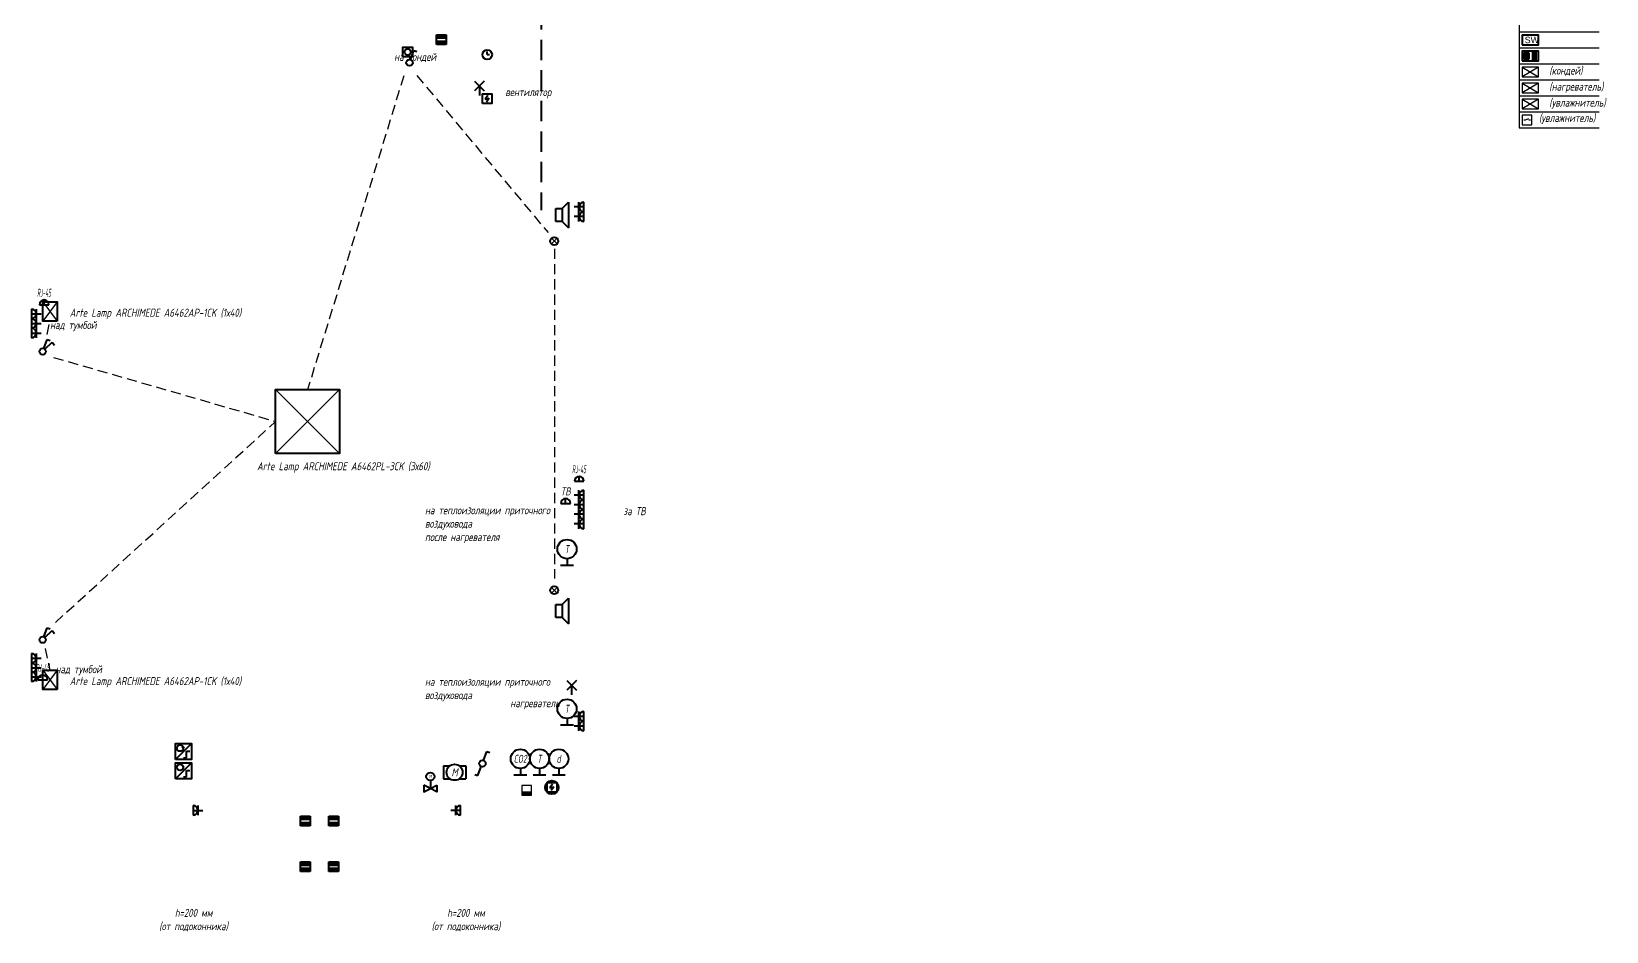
# Model space of a CAD drawing. Header units: millimetres. Extents: x 4401 to 32248, y -2196 to 17008.
# Drawn here: x 4451 to 14290, y 1969 to 7588 of the extents above; entities that cross this region are included whole.
import ezdxf
from ezdxf.enums import TextEntityAlignment as Align

# ---------------------------------------------------------------- set-up
doc = ezdxf.new("R2010")
doc.units = ezdxf.units.MM
doc.linetypes.add('DASHED', pattern=[19.05, 12.7, -6.35])
for name, color, linetype in [('02 Розетки', 7, 'Continuous'), ('03 Стационарное ЭО', 5, 'Continuous'), ('04 Освещение', 7, 'Continuous'), ('05 Слаботочка', 7, 'Continuous')]:
    doc.layers.add(name, color=color, linetype=linetype)
doc.styles.get("Standard").update_dxf_attribs({"font": 'arial.ttf'})
doc.styles.add('ГОСТ-ISOCPEUR', font='isocpeui.ttf', dxfattribs={"width": 0.8})

# ---------------------------------------------------------------- blocks, each defined once
blk = doc.blocks.new('розетка скрытая трехполюсная')
at = {"color": 0, "lineweight": -2}
for p, q in [((-1.5, 1.5), (1.5, 1.5)), ((-1.5, 0), (1.5, 0)), ((0, 0), (0, 3))]:
    blk.add_line(p, q, dxfattribs=at)
blk.add_arc((0, 0), 1.5, 0, 180, dxfattribs=at)
blk = doc.blocks.new('стац. точка')
at = {"color": 0, "lineweight": -2}
for p, q in [((-1.5, 1.5), (1.5, -1.5)), ((1.5, 1.5), (-1.5, -1.5)), ((0, 0), (0, -3))]:
    blk.add_line(p, q, dxfattribs=at)
blk = doc.blocks.new('кнопка 1')
at = {"color": 0, "lineweight": -2}
for p, q in [((0.35, 0.94), (1.39, 3.78)), ((1.39, 3.78), (2.34, 3.45))]:
    blk.add_line(p, q, dxfattribs=at)
blk.add_circle((0, 0), 1, dxfattribs=at)
blk = doc.blocks.new('кнопка 2')
at = {"color": 0, "lineweight": -2}
for p, q in [((0.35, 0.94), (1.39, 3.78)), ((0.71, 0.71), (2.93, 2.93)), ((1.39, 3.78), (2.34, 3.45)), ((2.93, 2.93), (3.66, 2))]:
    blk.add_line(p, q, dxfattribs=at)
blk.add_circle((0, 0), 1, dxfattribs=at)
blk = doc.blocks.new('электродвигатель')
at = {"color": 0, "lineweight": -2}
for p, q in [((0, 4), (0, 0)), ((0, 4), (2, 4)), ((0, 0), (2, 0)), ((5, 4), (7, 4)), ((5, 0), (7, 0)), ((7, 4), (7, 0))]:
    blk.add_line(p, q, dxfattribs=at)
blk.add_circle((3.5, 2), 2.5, dxfattribs=at)
at = {"color": 0, "lineweight": -2, "style": 'ГОСТ-ISOCPEUR', "width": 0.8}
blk.add_text('M', height=2.5, rotation=360, dxfattribs=at).set_placement((3.5, 2), align=Align.MIDDLE_CENTER)
blk = doc.blocks.new('энкодер')
at = {"color": 0, "lineweight": -2}
for p, q in [((0, 0), (5, 5)), ((2.43, 3.56), (2.2, 3.9)), ((2.43, 3.56), (2.66, 3.9)), ((2.48, 0.56), (3.48, 0.56)), ((3.48, 0.56), (3.48, 2.56)), ((3.48, 2.56), (4.48, 2.56))]:
    blk.add_line(p, q, dxfattribs=at)
blk.add_lwpolyline([(0, 0), (0, 5), (5, 5), (5, 0)], close=True, dxfattribs=at)
blk.add_circle((1.43, 3.56), 1, dxfattribs=at)
blk = doc.blocks.new('кнопка жалюзи')
at = {"color": 0, "lineweight": -2}
for p, q in [((0.35, 0.94), (1.39, 3.78)), ((1.39, 3.78), (2.34, 3.45)), ((-2.34, -3.45), (-1.39, -3.78)), ((-1.39, -3.78), (-0.35, -0.94))]:
    blk.add_line(p, q, dxfattribs=at)
blk.add_circle((0, 0), 1, dxfattribs=at)
blk = doc.blocks.new('датчик CO2')
at = {"color": 0, "lineweight": -2}
for p, q in [((-2, 0), (2, 0)), ((0, 2), (0, 0))]:
    blk.add_line(p, q, dxfattribs=at)
blk.add_circle((0, 5), 3, dxfattribs=at)
at = {"color": 0, "lineweight": -2, "style": 'ГОСТ-ISOCPEUR', "width": 0.6}
blk.add_text('CO2', height=2.5, rotation=360, dxfattribs=at).set_placement((-0.01, 5), align=Align.MIDDLE_CENTER)
blk = doc.blocks.new('датчик температуры')
at = {"color": 0, "lineweight": -2}
for p, q in [((-2, 0), (2, 0)), ((0, 2), (0, 0))]:
    blk.add_line(p, q, dxfattribs=at)
blk.add_circle((0, 5), 3, dxfattribs=at)
at = {"color": 0, "lineweight": -2, "style": 'ГОСТ-ISOCPEUR', "width": 0.6}
blk.add_text('T', height=2.5, rotation=360, dxfattribs=at).set_placement((-0.01, 5), align=Align.MIDDLE_CENTER)
blk = doc.blocks.new('датчик относительной влажности')
at = {"color": 0, "lineweight": -2}
for p, q in [((-2, 0), (2, 0)), ((0, 2), (0, 0))]:
    blk.add_line(p, q, dxfattribs=at)
blk.add_circle((0, 5), 3, dxfattribs=at)
at = {"color": 0, "lineweight": -2, "style": 'ГОСТ-ISOCPEUR', "width": 0.6}
blk.add_text('d', height=2.5, rotation=360, dxfattribs=at).set_placement((-0.01, 5), align=Align.MIDDLE_CENTER)
blk = doc.blocks.new('дымовой')
at = {"color": 0, "lineweight": -2}
for p, q in [((-1.3, 2.5), (-2.11, 1.35)), ((-2.11, 1.35), (-0.89, 1.65)), ((-0.89, 1.65), (-1.71, 0.5))]:
    blk.add_line(p, q, dxfattribs=at)
blk.add_lwpolyline([(-3, 0), (-3, 3), (0, 3), (0, 0)], close=True, dxfattribs=at)
blk = doc.blocks.new('розетка ТВ')
at = {"color": 0, "lineweight": -2}
for p, q in [((-1.5, 0), (1.5, 0)), ((0, 0), (0, 1.5))]:
    blk.add_line(p, q, dxfattribs=at)
blk.add_arc((0, 0), 1.5, 0, 180, dxfattribs=at)
at = {"color": 0, "lineweight": -2, "style": 'ГОСТ-ISOCPEUR', "width": 0.8}
blk.add_text('ТВ', height=2.5, dxfattribs=at).set_placement((0, 2.5), align=Align.CENTER)
blk = doc.blocks.new('розетка RJ-45')
at = {"color": 0, "lineweight": -2}
for p, q in [((-1.5, 0), (1.5, 0)), ((0, 0), (0, 1.5))]:
    blk.add_line(p, q, dxfattribs=at)
blk.add_arc((0, 0), 1.5, 0, 180, dxfattribs=at)
at = {"color": 0, "lineweight": -2, "style": 'ГОСТ-ISOCPEUR', "width": 0.4}
blk.add_text('RJ-45', height=2.5, dxfattribs=at).set_placement((0, 2.5), align=Align.CENTER)
blk = doc.blocks.new('сервер')
at = {"color": 0, "lineweight": -2}
for p, q in [((0.5, 2.5), (2, 2.5)), ((0.5, 0.5), (0.5, 2.5)), ((0.5, 2), (2, 2)), ((0.5, 1.5), (2, 1.5)), ((0.5, 1), (2, 1)), ((2, 0.5), (0.5, 0.5)), ((1, 2.5), (1, 0.5)), ((1.5, 2.5), (1.5, 0.5)), ((2, 2.5), (2, 0.5)), ((3, 2.5), (4.5, 2.5)), ((3, 2), (4.5, 2)), ((3, 1.5), (4.5, 1.5)), ((3, 1), (4.5, 1)), ((3, 0.5), (4.5, 0.5))]:
    blk.add_line(p, q, dxfattribs=at)
blk.add_lwpolyline([(0, 0), (5, 0), (5, 3), (0, 3)], close=True, dxfattribs=at)
blk = doc.blocks.new('коммутатор')
at = {"color": 0, "lineweight": -2}
blk.add_lwpolyline([(0, 0), (5, 0), (5, 3), (0, 3)], close=True, dxfattribs=at)
blk.add_text('SW', height=2, dxfattribs=at).set_placement((0.72, 0.48))
blk = doc.blocks.new('часы')
at = {"color": 0, "lineweight": -2}
for q in [(9893.5, 982.52), (9894.25, 981.52)]:
    blk.add_line((9893.5, 981.52), q, dxfattribs=at)
blk.add_circle((9893.5, 981.52), 1.5, dxfattribs=at)
blk = doc.blocks.new('геркон')
at = {"lineweight": -2}
for points in [[(3, 2), (3, 3), (0, 3), (0, 2)], [(3, 0), (3, 1), (0, 1), (0, 0)]]:
    blk.add_hatch(color=0, dxfattribs=at).paths.add_polyline_path(points)
at = {"color": 0, "lineweight": -2}
for p, q in [((0, 0), (0, 3)), ((0, 3), (3, 3)), ((0, 2), (3, 2)), ((0, 1), (3, 1)), ((3, 0), (0, 0)), ((3, 3), (3, 0))]:
    blk.add_line(p, q, dxfattribs=at)
blk = doc.blocks.new('вентиль с электроприводом')
at = {"color": 0, "linetype": 'DASHED', "lineweight": -2}
blk.add_line((0, 2.5), (0, 0), dxfattribs=at)
at = {"color": 0, "lineweight": -2}
for points in [[(-2, 1), (-2, -1), (0, 0), (-2, 1)], [(2, 1), (2, -1), (0, 0), (2, 1)]]:
    blk.add_lwpolyline(points, dxfattribs=at)
blk.add_circle((0, 3.75), 1.25, dxfattribs=at)
at = {"color": 0, "lineweight": -2, "style": 'ГОСТ-ISOCPEUR', "width": 0.8}
blk.add_text('M', height=1, rotation=360, dxfattribs=at).set_placement((0, 3.75), align=Align.MIDDLE_CENTER)
blk = doc.blocks.new('громкоговоритель')
at = {"color": 0, "lineweight": -2}
for p, q in [((0, -2), (0, 2)), ((0, 2), (2, 2)), ((2, 2), (4, 4)), ((2, 2), (2, -2)), ((4, 4), (4, -4)), ((2, -2), (0, -2)), ((2, -2), (4, -4))]:
    blk.add_line(p, q, dxfattribs=at)
blk = doc.blocks.new('регулятор')
at = {"color": 0, "lineweight": -2}
blk.add_lwpolyline([(-1.5, -1.5), (-1.5, 1.5), (1.5, 1.5), (1.5, -1.5)], close=True, dxfattribs=at)
blk.add_circle((0, 0), 1, dxfattribs=at)
blk = doc.blocks.new('маршрутизатор INET')
at = {"color": 0}
for p, q in [((0, 3), (5, 0)), ((5, 3), (0, 0))]:
    blk.add_line(p, q, dxfattribs=at)
blk.add_lwpolyline([(0, 0), (5, 0), (5, 3), (0, 3)], close=True, dxfattribs=at)
blk = doc.blocks.new('реле контроля напряжения')
at = {"color": 0, "ltscale": 100}
for p, q in [((0.5, 1.5), (1, 1.5)), ((1, 1.5), (2, 2)), ((2, 1.5), (2.5, 1.5))]:
    blk.add_line(p, q, dxfattribs=at)
blk.add_lwpolyline([(0, 0), (3, 0), (3, 3), (0, 3)], close=True, dxfattribs=at)
blk = doc.blocks.new('шкаф')
blk.add_hatch(color=256).paths.add_polyline_path([(3, 0), (3, 1), (0, 1), (0, 0)])
blk.add_line((0, 1), (3, 1))
blk.add_lwpolyline([(0, 0), (3, 0), (3, 3), (0, 3)], close=True)

msp = doc.modelspace()

# ---------------------------------------------------------------- linework, layer by layer
at = {"layer": '04 Освещение', "color": 3, "linetype": 'DASHED', "ltscale": 5}
for p, q in [((6776.5, 7310.5), (6176.2, 5353.3)), ((6858, 7313.9), (7677.7, 6332.5)), ((7717.5, 6231.5), (7717.5, 4173.4)), ((4549.1, 5697), (4566.2, 5780.1)), ((4588.6, 5553.4), (5976.2, 5153.3)), ((4600.5, 3898.1), (5976.2, 5153.3)), ((4536.5, 3736.7), (4566.2, 3600.1))]:
    msp.add_line(p, q, dxfattribs=at)
at = {"layer": '04 Освещение', "color": 3}
for p, q in [((7734.6, 6261.3), (7699.3, 6296.6)), ((7699.3, 6261.3), (7734.6, 6296.6)), ((4611.2, 5900.1), (4521.2, 5780.1)), ((4521.2, 5900.1), (4611.2, 5780.1)), ((5976.2, 5353.3), (6376.2, 4953.3)), ((6376.2, 5353.3), (5976.2, 4953.3)), ((7734.6, 4081.5), (7699.3, 4116.9)), ((7699.3, 4081.5), (7734.6, 4116.9)), ((4611.2, 3600.1), (4521.2, 3480.1)), ((4521.2, 3600.1), (4611.2, 3480.1))]:
    msp.add_line(p, q, dxfattribs=at)
at = {"layer": '04 Освещение', "color": 3, "lineweight": 40}
for points in [[(4611.2, 5780.1), (4521.2, 5780.1), (4521.2, 5900.1), (4611.2, 5900.1)], [(5976.2, 4953.3), (5976.2, 5353.3), (6376.2, 5353.3), (6376.2, 4953.3)], [(4611.2, 3480.1), (4521.2, 3480.1), (4521.2, 3600.1), (4611.2, 3600.1)]]:
    msp.add_lwpolyline(points, close=True, dxfattribs=at)
for centre in [(7716.9, 6278.9), (7716.9, 4099.2)]:
    msp.add_circle(centre, 25, dxfattribs=at)
at = {"layer": '05 Слаботочка'}
for p, q in [((13743.9, 7985.5), (13743.9, 6985.5)), ((13743.9, 7585.5), (14243.4, 7585.5)), ((13743.9, 7485.5), (14243.4, 7485.5)), ((13743.9, 7385.5), (14243.4, 7385.5)), ((13743.9, 7285.5), (14243.4, 7285.5)), ((13743.9, 7185.5), (14243.4, 7185.5)), ((13743.9, 7085.5), (14243.4, 7085.5)), ((13743.9, 6985.5), (14243.4, 6985.5))]:
    msp.add_line(p, q, dxfattribs=at)
at = {"layer": '05 Слаботочка', "linetype": 'DASHED', "lineweight": 40, "ltscale": 10, "flags": 128}
msp.add_lwpolyline([(13128.5, 8709.7), (7634.7, 8709.7), (7634.7, 6472.8)], dxfattribs=at)
at = {"layer": '05 Слаботочка', "color": 1, "lineweight": 40}
msp.add_circle((7701.7, 2868.3), 42.4, dxfattribs=at)

# ---------------------------------------------------------------- block references
at = {"layer": '02 Розетки', "color": 1, "lineweight": 40, "xscale": 20, "yscale": 20, "zscale": 20}
for p, rotation in [((7901.2, 6492.2), 89.99999999999999), ((7901.2, 6432.2), 89.99999999999999), ((4451.2, 5825.1), 270), ((4451.2, 5765.1), 270), ((4451.2, 5705.1), 270), ((7901.2, 4693.4), 89.99999999999999), ((7901.2, 4633.4), 89.99999999999999), ((7901.2, 4573.4), 89.99999999999999), ((7901.2, 4513.4), 89.99999999999999), ((4451.2, 3675.1), 270), ((4451.2, 3615.1), 270), ((4451.2, 3559.5), 270), ((7901.2, 3311.8), 89.99999999999999), ((7901.2, 3251.8), 89.99999999999999), ((5461.2, 2725.1), 270), ((7131.2, 2725.1), 90)]:
    msp.add_blockref('розетка скрытая трехполюсная', p, dxfattribs=dict(at, rotation=rotation))
at = {"layer": '03 Стационарное ЭО', "lineweight": 40, "xscale": 20, "yscale": 20, "zscale": 20}
for p in [(7249.4, 7247.9), (7825, 3505.5)]:
    msp.add_blockref('стац. точка', p, dxfattribs=at)
at = {"layer": '04 Освещение', "color": 3, "lineweight": 40, "xscale": 20, "yscale": 20, "zscale": 20}
for name, p in [('кнопка 1', (6812.3, 7393.1)), ('кнопка 2', (4521.2, 5590.1)), ('кнопка 2', (4521.2, 3790.1))]:
    msp.add_blockref(name, p, dxfattribs=at)
at = {"layer": '05 Слаботочка', "lineweight": 40, "xscale": 20, "yscale": 20, "zscale": 20}
for name, p in [('регулятор', (6801.2, 7460.1)), ('геркон', (6981, 7507.4)), ('коммутатор', (13763.9, 7505.5)), ('сервер', (13763.9, 7405.5)), ('маршрутизатор INET', (13763.9, 7305.5)), ('маршрутизатор INET', (13763.9, 7205.5)), ('маршрутизатор INET', (13763.9, 7105.5)), ('реле контроля напряжения', (13763.9, 7005.5)), ('громкоговоритель', (7726.7, 6441.8)), ('датчик температуры', (7796.5, 4256.2)), ('громкоговоритель', (7726.7, 3969.6)), ('датчик температуры', (7796.5, 3258.9)), ('энкодер', (5350.8, 3042.8)), ('кнопка жалюзи', (7267.8, 3017.6)), ('датчик CO2', (7504.9, 2946.9)), ('датчик температуры', (7624.9, 2946.9)), ('датчик относительной влажности', (7744.9, 2946.9)), ('энкодер', (5350.8, 2922.8)), ('электродвигатель', (7024.3, 2922.8)), ('шкаф', (7515.1, 2819.8)), ('геркон', (6131.4, 2629.5)), ('геркон', (6308.6, 2629.5)), ('геркон', (6131.4, 2343.9)), ('геркон', (6308.6, 2343.9))]:
    msp.add_blockref(name, p, dxfattribs=at)
at = {"layer": '05 Слаботочка', "color": 5, "lineweight": 40, "xscale": 20, "yscale": 20, "zscale": 20}
msp.add_blockref('часы', (-190572, -12186.8), dxfattribs=at)
at = {"layer": '05 Слаботочка', "color": 1, "lineweight": 40, "xscale": 20, "yscale": 20, "zscale": 20}
for p in [(7327.7, 7137.7), (7731.8, 2838.3)]:
    msp.add_blockref('дымовой', p, dxfattribs=at)
at = {"layer": '05 Слаботочка', "color": 6, "lineweight": 40, "xscale": 20, "yscale": 20, "zscale": 20}
for name, p in [('розетка RJ-45', (4530.2, 5881.7)), ('розетка RJ-45', (7872.2, 4780)), ('розетка ТВ', (7787.8, 4641.5)), ('розетка RJ-45', (4521.2, 3540.1))]:
    msp.add_blockref(name, p, dxfattribs=at)
at = {"layer": '05 Слаботочка', "color": 2, "lineweight": 40, "xscale": 20, "yscale": 20, "zscale": 20}
msp.add_blockref('вентиль с электроприводом', (6942.6, 2861.6), dxfattribs=at)

# ---------------------------------------------------------------- texts
at = {"layer": '02 Розетки', "linetype": 'Continuous', "char_height": 50, "attachment_point": 5, "style": 'ГОСТ-ISOCPEUR'}
for s, width, gutter_width, insert in [('{\\pxqc;над тумбой}', 957.621, 957.6, (4712.4, 5748.5)), ('{\\pxqc;за ТВ}', 957.621, 957.6, (8217.9, 4593.1)), ('{\\pxqc;над тумбой}', 957.621, 957.6, (4745.9, 3599.3)), ('{\\pxqc;h=200 мм\\P(от подоконника)}', 1391.503, 1073.2, (5463.9, 2039.6)), ('{\\pxqc;h=200 мм\\P(от подоконника)}', 1391.503, 1073.2, (7165.4, 2039.6))]:
    msp.add_mtext_dynamic_manual_height_columns(s, width=width, gutter_width=gutter_width, heights=[446.2], dxfattribs=dict(at, insert=insert))
at = {"layer": '03 Стационарное ЭО', "color": 7, "linetype": 'Continuous', "style": 'ГОСТ-ISOCPEUR', "width": 0.8}
for s, p in [('вентилятор', (7411, 7184.5)), ('нагреватель', (7442.1, 3369.1))]:
    msp.add_text(s, height=50, dxfattribs=at).set_placement(p)
at = {"layer": '04 Освещение', "color": 3, "style": 'ГОСТ-ISOCPEUR', "width": 0.8}
for s, p in [('Arte Lamp ARCHIMEDE A6462AP-1CK (1х40)', (4690.5, 5807.2)), ('Arte Lamp ARCHIMEDE A6462PL-3CK (3х60)', (5860.4, 4848.6)), ('Arte Lamp ARCHIMEDE A6462AP-1CK (1х40)', (4690.5, 3507.2))]:
    msp.add_text(s, height=50, dxfattribs=at).set_placement(p)
at = {"layer": '05 Слаботочка', "char_height": 50, "attachment_point": 1, "style": 'ГОСТ-ISOCPEUR'}
for s, insert, width in [('{на кондей}', (6716.8, 7454.3), 356.906), ('{(кондей) }', (13932.4, 7369), 905.919), ('{(нагреватель) }', (13932.4, 7269), 905.919), ('{(увлажнитель) }', (13932.4, 7169), 905.919), ('{(увлажнитель) }', (13867.8, 7073.1), 905.919), ('{на теплоизоляции приточного воздуховода\\Pпосле нагревателя}', (6909.3, 4623.6), 905.919), ('{на теплоизоляции приточного воздуховода}', (6909.3, 3552.9), 905.919)]:
    msp.add_mtext(s, dxfattribs=dict(at, insert=insert, width=width))

doc.saveas('drawing.dxf')
